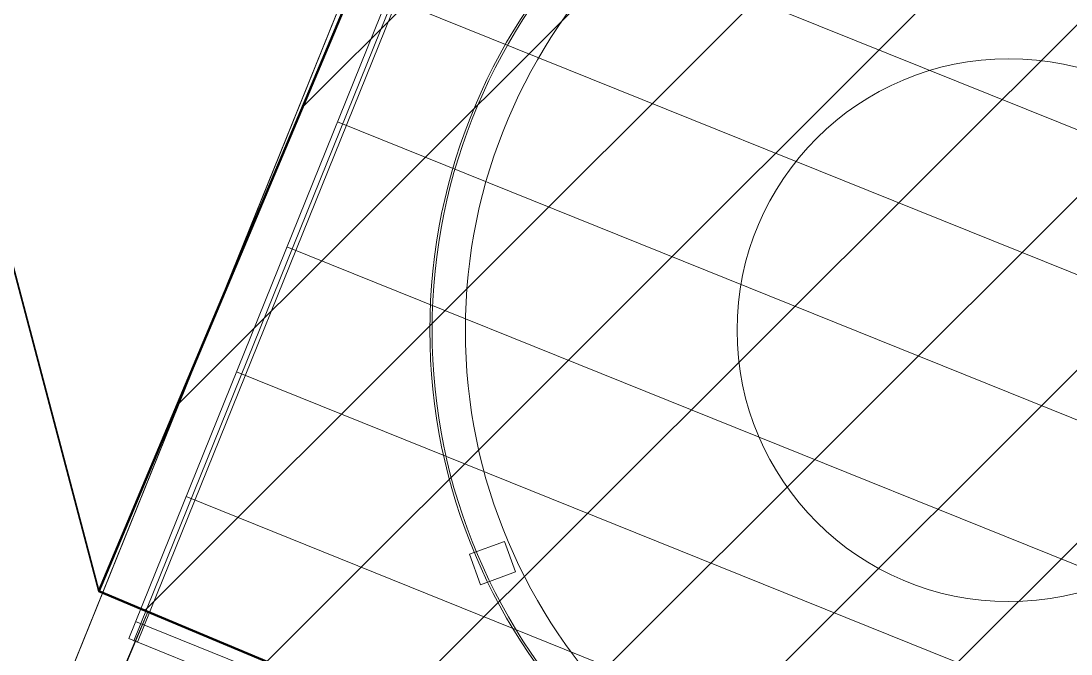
# Model space of a CAD drawing. Header units: metres. Extents: x -207 to 292, y -187 to 169.
# Drawn here: x -126.835 to -124.109, y -48.499 to -46.854 of the extents above; entities that cross this region are included whole.
import ezdxf

# ---------------------------------------------------------------- set-up
doc = ezdxf.new("R2010")
doc.units = ezdxf.units.M
for name, color, linetype, lineweight in [('A-FLOR', 7, 'Continuous', 9), ('A-ROOF', 7, 'Continuous', 9), ('A-ROOF-PATT', 7, 'Continuous', 9), ('ACHURADO', 7, 'Continuous', 9), ('BORDE CAMINO', 7, 'Continuous', 35), ('C-BLDG-PADS', 7, 'Continuous', 9), ('C-TOPO', 7, 'Continuous', 9), ('edificios', 7, 'Continuous', 50), ('EQUIPOS PIS', 7, 'Continuous', 9), ('I-WALL', 7, 'Continuous', 9), ('P-SANR-FIXT', 7, 'Continuous', 9)]:
    doc.layers.add(name, color=color, linetype=linetype, lineweight=lineweight)
doc.layers.add('PR10-ARQ-PL-001-Emplazamiento-C-1_dwg', color=7, linetype='Continuous', lineweight=9, true_color=0x767676)

# ---------------------------------------------------------------- blocks, each defined once
blk = doc.blocks.new('M_Tanque Ensilaje - M_Tanque Ensilaje-2194159-PLANTA EMPLAZAMIENTO ACTUALIZADO')
at = {"layer": 'P-SANR-FIXT'}
for p, q in [((-1.3095, -0.5495), (-1.4003, -0.5825)), ((-1.4003, -0.5825), (-1.3095, -0.5495)), ((-1.2808, -0.6284), (-1.3095, -0.5495)), ((-1.3095, -0.5495), (-1.2808, -0.6284)), ((-1.4003, -0.5825), (-1.3716, -0.6614)), ((-1.3716, -0.6614), (-1.4003, -0.5825)), ((-1.3716, -0.6614), (-1.2808, -0.6284)), ((-1.2808, -0.6284), (-1.3716, -0.6614))]:
    blk.add_line(p, q, dxfattribs=at)
for radius, start, end in [(1.5029, 0, 180), (1.5029, 0, 180), (1.4972, 0, 180), (1.4972, 0, 180), (1.4972, 0, 180), (1.4972, 0, 180), (1.4108, 0, 180), (1.4108, 0, 180), (1.4108, 0, 180), (1.4108, 0, 180), (1.4108, 0, 180), (0.7054, 0, 180), (1.5029, 180, 0), (1.5029, 180, 0), (1.4972, 180, 0), (1.4972, 180, 0), (1.4972, 180, 0), (1.4972, 180, 0), (1.4108, 180, 360), (1.4108, 180, 360), (1.4108, 180, 360), (1.4108, 180, 360), (1.4108, 180, 360), (0.7054, 180, 0)]:
    blk.add_arc((0, 0), radius, start, end, dxfattribs=at)
blk = doc.blocks.new('YADRAN_LASQUEMAS_ARQ_MO_004_PLANTA LODOS_rvt-1-PLANTA EMPLAZAMIENTO ACTUALIZADO')
at = {"layer": 'P-SANR-FIXT', "lineweight": 9}
blk.add_blockref('M_Tanque Ensilaje - M_Tanque Ensilaje-2194159-PLANTA EMPLAZAMIENTO ACTUALIZADO', (-124.2703, -47.657), dxfattribs=at)
blk = doc.blocks.new('YADRAN_LASQUEMAS_ARQ_MO_006_E02_rvt-1-PLANTA EMPLAZAMIENTO ACTUALIZADO')
at = {"layer": 'A-ROOF-PATT', "true_color": 0x008040}
h = blk.add_hatch(dxfattribs=at)
h.set_pattern_fill('FP_65', color=116, style=0, pattern_type=2)
h.set_pattern_definition([(158.024, (-33.701, -80.216), (-0.1309764, -0.3245692), [])])
h.paths.add_polyline_path([(-120.1887, -51.0277), (-116.0629, -40.8037), (-122.4293, -38.2346), (-126.5551, -48.4586), (-121.2132, -50.6143)])
at = {"layer": 'A-FLOR'}
for p, q in [((-126.7226, -48.5861), (-122.4606, -38.0247)), ((-122.4606, -38.0247), (-126.7226, -48.5861))]:
    blk.add_line(p, q, dxfattribs=at)
at = {"layer": 'A-ROOF'}
for p, q in [((-122.4293, -38.2346), (-126.5551, -48.4586)), ((-122.4293, -38.2346), (-126.5551, -48.4586)), ((-120.1887, -51.0277), (-126.5551, -48.4586)), ((-126.5551, -48.4586), (-120.1914, -51.0266))]:
    blk.add_line(p, q, dxfattribs=at)
at = {"layer": 'I-WALL'}
for p, q in [((-126.5413, -48.4642), (-122.4155, -38.2401)), ((-122.4155, -38.2401), (-126.5413, -48.4642)), ((-126.5321, -48.4679), (-122.4062, -38.2439)), ((-122.41, -38.2532), (-126.5321, -48.4679)), ((-126.5321, -48.4679), (-126.5413, -48.4642)), ((-126.5321, -48.4679), (-126.5413, -48.4642))]:
    blk.add_line(p, q, dxfattribs=at)
blk = doc.blocks.new('PR10-ARQ-PL-001-Emplazamiento-C-1_dwg-674643-PLANTA EMPLAZAMIENTO ACTUALIZADO')
at = {"lineweight": 9, "true_color": 0x0000ff}
h = blk.add_hatch(dxfattribs=at)
h.set_pattern_fill('FP_4', color=5, style=0, pattern_type=2)
h.set_pattern_definition([(45, (0, 0), (-0.2245064, 0.2245064), [])])
h.paths.add_polyline_path([(-125.2956, -55.599), (-123.0055, -50.0861), (-119.8551, -51.354), (-115.6099, -41.0758), (-122.3859, -38.2353), (-126.6323, -48.3353), (-126.5052, -48.3886), (-128.9565, -54.1217), (-126.7366, -55.0176)])
at = {"layer": 'ACHURADO'}
h = blk.add_hatch(dxfattribs=at)
h.set_pattern_fill('FP_1', color=256, style=0, pattern_type=2)
h.set_pattern_definition([(90, (-655750.258, -5498481.082), (-3.592, 3.592), [0.9525, -6.232]), (45, (-655750.258, -5498481.082), (-3.5921024484, 3.5921024484), [0.9525, -4.127]), (135, (-655750.258, -5498481.082), (-3.5921024484, -3.5921024484), [0.9525, -4.127])])
h.paths.add_polyline_path([(-94.0857, -119.1647), (-91.0316, -70.4234), (-99.6949, -67.0219), (-98.7193, -64.5656), (-118.9604, -56.6183), (-118.6494, -55.8351), (-118.855, -55.5145), (-118.616, -54.9128), (-118.2767, -54.8967), (-110.0099, -34.083), (-113.2353, -35.2601), (-115.9325, -41.8431), (-119.8563, -51.1758), (-122.9233, -49.8901), (-125.3307, -55.6328), (-128.9125, -54.1313), (-126.5052, -48.3886), (-126.6323, -48.3353), (-127.8621, -43.6788), (-150.258, -47.7078), (-150.258, -66.4052), (-137.1396, -85.3506), (-95.2561, -118.2455)])
h.paths.add_polyline_path([(-120.4212, -79.8177), (-121.5204, -78.7046), (-122.5854, -79.5687), (-128.3792, -76.9308), (-126.5459, -73.1402), (-128.8401, -72.2784), (-126.4155, -65.8241), (-128.2699, -65.1341), (-127.1647, -62.1639), (-125.3011, -62.8573), (-123.251, -57.3999), (-110.2998, -62.6213), (-115.4009, -75.566), (-118.2865, -74.4644), (-118.6352, -75.4669), (-117.3001, -76.9591), (-119.2059, -78.7046)])
h.paths.add_polyline_path([(-126.4585, -61.9423), (-126.5726, -61.9363), (-126.7958, -61.8889), (-126.9024, -61.848), (-127.0042, -61.7961), (-127.1086, -61.727), (-127.1888, -61.662), (-127.2696, -61.5812), (-127.3415, -61.4924), (-127.4037, -61.3966), (-127.4556, -61.2948), (-127.4965, -61.1882), (-127.5261, -61.0778), (-127.544, -60.965), (-127.5499, -60.8509), (-127.544, -60.7368), (-127.5261, -60.624), (-127.4965, -60.5136), (-127.4556, -60.4069), (-127.4037, -60.3051), (-127.3415, -60.2093), (-127.2696, -60.1206), (-127.1888, -60.0398), (-127.1, -59.9679), (-127.0042, -59.9057), (-126.9024, -59.8538), (-126.6854, -59.7833), (-126.5459, -59.764), (-126.4585, -59.7594), (-126.3444, -59.7654), (-126.2316, -59.7833), (-126.1212, -59.8128), (-126.0146, -59.8538), (-125.9128, -59.9057), (-125.817, -59.9679), (-125.7282, -60.0398), (-125.6474, -60.1206), (-125.5755, -60.2093), (-125.5133, -60.3051), (-125.4614, -60.4069), (-125.4205, -60.5136), (-125.3909, -60.624), (-125.373, -60.7368), (-125.367, -60.8509), (-125.373, -60.965), (-125.3909, -61.0778), (-125.4205, -61.1882), (-125.4614, -61.2948), (-125.5133, -61.3966), (-125.5755, -61.4924), (-125.6474, -61.5812), (-125.7282, -61.662), (-125.817, -61.7339), (-125.9128, -61.7961), (-126.0762, -61.8716), (-126.1212, -61.8889), (-126.2316, -61.9185), (-126.3444, -61.9363)])
h.paths.add_polyline_path([(-121.4164, -57.9626), (-121.431, -57.9607), (-121.431, -57.9275), (-121.4029, -57.9391)])
h.paths.add_polyline_path([(-121.487, -57.9347), (-121.5016, -57.9328), (-121.5016, -57.8996), (-121.4735, -57.9112)])
h.paths.add_polyline_path([(-121.5483, -57.9105), (-121.5628, -57.9086), (-121.5628, -57.8753), (-121.5347, -57.887)])
h.paths.add_polyline_path([(-121.6199, -57.8822), (-121.6345, -57.8802), (-121.6345, -57.847), (-121.6064, -57.8587)])
h.paths.add_polyline_path([(-119.4909, -57.0245), (-120.3841, -56.6393), (-120.449, -56.79), (-120.8807, -56.6039), (-120.7243, -56.2412), (-120.2927, -56.4273), (-120.3539, -56.5694), (-119.4607, -56.9545)])
h.paths.add_polyline_path([(-120.5718, -56.6383), (-120.5111, -56.6167), (-120.4868, -56.595), (-120.6004, -56.5435), (-120.6066, -56.5114), (-120.5883, -56.4843), (-120.5673, -56.4773), (-120.4566, -56.5251), (-120.4667, -56.4614), (-120.5069, -56.411), (-120.5666, -56.3869), (-120.6305, -56.3954), (-120.6819, -56.4343), (-120.7074, -56.4935), (-120.7004, -56.5576), (-120.6628, -56.6099), (-120.6042, -56.6368)])
at = {"lineweight": 9}
blk.add_line((-126.5381, -48.4655), (-128.9565, -54.1217), dxfattribs=at)
at = {"lineweight": 9, "flags": 128}
for points in [[(-123.4741, -40.8235), (-126.6323, -48.3353), (-126.5237, -48.3808)], [(-126.5237, -48.3808), (-126.5052, -48.3886), (-126.5381, -48.4655)]]:
    blk.add_lwpolyline(points, dxfattribs=at)
at = {"layer": 'BORDE CAMINO', "flags": 128}
blk.add_lwpolyline([(-84.2034, 48.2781), (-92.2844, 29.861), (-97.2658, 16.7553), (-104.3314, 0.4531), (-111.8031, -11.4176), (-120.9482, -28.3089), (-127.8621, -43.6788), (-126.6323, -48.3353)], dxfattribs=at)
at = {"layer": 'C-BLDG-PADS', "flags": 128}
blk.add_lwpolyline([(-123.0618, -50.0634), (-125.2956, -55.599), (-128.9565, -54.1217), (-122.4016, -37.8785), (-115.5354, -40.6493), (-115.6628, -40.9652)], dxfattribs=at)
at = {"layer": 'C-TOPO', "flags": 128}
for points in [[(-119.7886, -51.1892), (-119.8563, -51.357), (-121.4591, -50.7102), (-123.0618, -50.0634), (-124.1787, -52.8312), (-124.6525, -54.0054), (-125.2956, -55.599), (-128.9565, -54.1217), (-127.6775, -50.9523), (-127.1282, -49.5911), (-126.3603, -47.6884), (-126.6323, -48.3353), (-126.7822, -47.7677), (-126.8271, -47.5978), (-126.8391, -47.5523), (-127.0136, -46.8916), (-127.2994, -45.8094)], [(-127.2994, -45.8094), (-127.0136, -46.8916), (-126.8391, -47.5523), (-126.8271, -47.5978), (-126.7822, -47.7677), (-126.6323, -48.3353), (-126.3603, -47.6884), (-126.3367, -47.6299), (-126.335, -47.6256), (-126.3341, -47.6234), (-126.0081, -46.8155)], [(-115.6628, -40.9652), (-115.5354, -40.6493), (-122.4016, -37.8785), (-128.9565, -54.1217), (-125.2956, -55.599)]]:
    blk.add_lwpolyline(points, dxfattribs=at)
blk.add_lwpolyline([(-119.7886, -51.1892), (-119.8563, -51.357), (-121.4591, -50.7102), (-123.0618, -50.0634), (-124.1787, -52.8312), (-124.6525, -54.0054), (-125.2956, -55.599), (-128.9565, -54.1217), (-127.6775, -50.9523), (-127.1282, -49.5911), (-126.3603, -47.6884), (-127.1282, -49.5911), (-127.6775, -50.9523), (-128.9565, -54.1217), (-125.2956, -55.599), (-124.6525, -54.0054), (-124.1787, -52.8312), (-123.0618, -50.0634), (-121.4591, -50.7102), (-119.8563, -51.357)], close=True, dxfattribs=at)
at = {"layer": 'edificios'}
blk.add_line((-120.7457, -50.8029), (-126.5238, -48.3808), dxfattribs=at)
at = {"layer": 'edificios', "flags": 128}
blk.add_lwpolyline([(-126.5238, -48.3808), (-126.6323, -48.3353), (-123.4741, -40.8235)], dxfattribs=at)
at = {"layer": 'EQUIPOS PIS'}
for p, q in [((-126.5052, -48.3886), (-126.5375, -48.4657)), ((-122.9233, -49.8901), (-126.5052, -48.3886))]:
    blk.add_line(p, q, dxfattribs=at)
at = {"layer": 'EQUIPOS PIS', "flags": 128}
blk.add_lwpolyline([(-126.5375, -48.4657), (-128.9125, -54.1313), (-125.3307, -55.6328), (-122.9355, -49.9193)], dxfattribs=at)

msp = doc.modelspace()

# ---------------------------------------------------------------- linework, layer by layer
at = {"layer": 'C-BLDG-PADS'}
msp.add_line((-128.9565, -54.1217), (-122.4016, -37.8785), dxfattribs=at)
at = {"layer": 'C-TOPO'}
for p, q in [((-122.4016, -37.8785), (-128.9565, -54.1217)), ((-126.3341, -47.6234), (-126.0081, -46.8155)), ((-126.8271, -47.5978), (-126.8391, -47.5523)), ((-126.8391, -47.5523), (-126.8271, -47.5978)), ((-126.7822, -47.7677), (-126.8271, -47.5978)), ((-126.8271, -47.5978), (-126.7822, -47.7677)), ((-126.3603, -47.6884), (-126.3367, -47.6299)), ((-126.3367, -47.6299), (-126.335, -47.6256)), ((-126.335, -47.6256), (-126.3341, -47.6234)), ((-127.1282, -49.5911), (-126.3603, -47.6884)), ((-126.3603, -47.6884), (-127.1282, -49.5911)), ((-126.3603, -47.6884), (-127.1282, -49.5911)), ((-126.3603, -47.6884), (-126.6323, -48.3353)), ((-126.6323, -48.3353), (-126.3603, -47.6884)), ((-126.6323, -48.3353), (-126.7822, -47.7677)), ((-126.7822, -47.7677), (-126.6323, -48.3353))]:
    msp.add_line(p, q, dxfattribs=at)

# ---------------------------------------------------------------- block references
at = {"lineweight": 5}
for name in ['YADRAN_LASQUEMAS_ARQ_MO_006_E02_rvt-1-PLANTA EMPLAZAMIENTO ACTUALIZADO', 'YADRAN_LASQUEMAS_ARQ_MO_004_PLANTA LODOS_rvt-1-PLANTA EMPLAZAMIENTO ACTUALIZADO']:
    msp.add_blockref(name, (0, 0), dxfattribs=at)
at = {"layer": 'PR10-ARQ-PL-001-Emplazamiento-C-1_dwg', "color": 7}
msp.add_blockref('PR10-ARQ-PL-001-Emplazamiento-C-1_dwg-674643-PLANTA EMPLAZAMIENTO ACTUALIZADO', (0, 0), dxfattribs=at)

doc.saveas('drawing.dxf')
